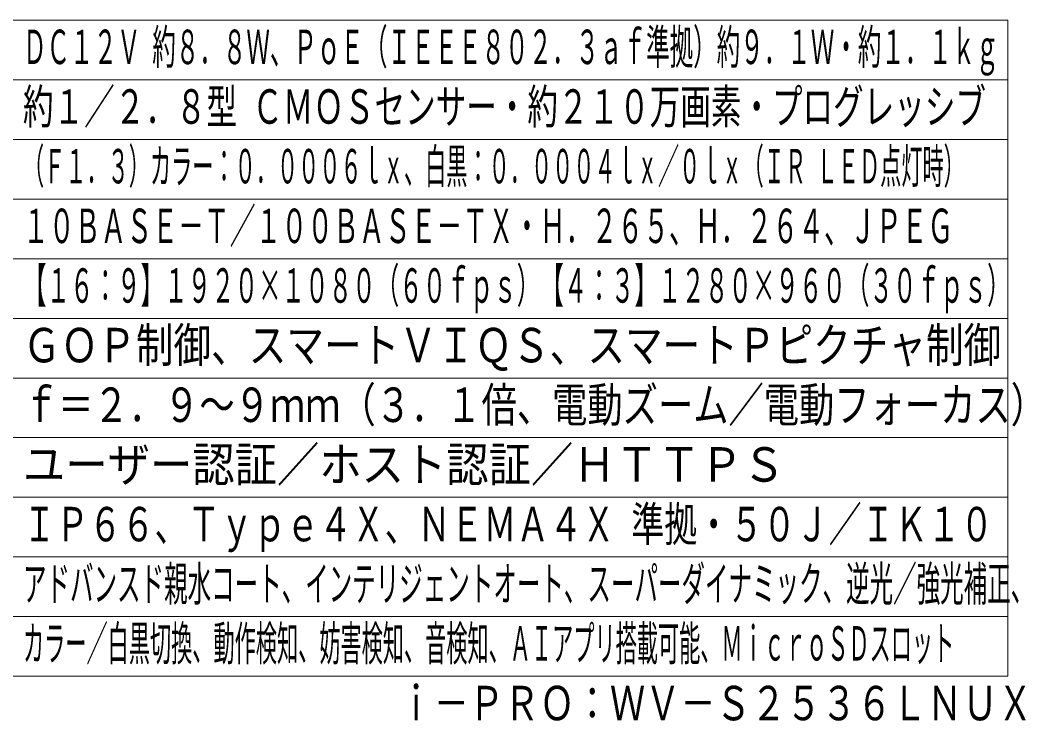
# Model space of a CAD drawing. Units: millimetres on the paper. Extents: x -62 to 64, y -58 to 59.
# Drawn here: x -20.2 to 64.1, y -58.3 to 0.4 of the extents above; entities that cross this region are included whole.
import ezdxf
from ezdxf.enums import TextEntityAlignment as Align

# ---------------------------------------------------------------- set-up
doc = ezdxf.new("R2010")
doc.units = ezdxf.units.MM
doc.layers.add('0-0_MOJI1', color=7, linetype='Continuous', lineweight=9)
doc.layers.add('0-1_WAKU', color=4, linetype='Continuous', lineweight=9)
doc.layers.add('0-5_相当品', color=4, linetype='Continuous')
doc.styles.add('ＭＳ ゴシック', font='')
doc.styles.get('ＭＳ ゴシック').set_extended_font_data('MS Gothic')

msp = doc.modelspace()

# ---------------------------------------------------------------- linework, layer by layer
at = {"layer": '0-1_WAKU', "color": 3}
for p, q in [((-62.442, 0.418), (62.558, 0.418)), ((62.558, -54.582), (62.558, 0.418)), ((-62.442, -54.582), (62.558, -54.582))]:
    msp.add_line(p, q, dxfattribs=at)
at = {"layer": '0-1_WAKU'}
for p, q in [((-62.442, -4.582), (62.558, -4.582)), ((-62.442, -9.582), (62.558, -9.582)), ((-62.442, -14.582), (62.558, -14.582)), ((-62.442, -19.582), (62.558, -19.582)), ((62.558, -24.582), (-62.442, -24.582)), ((-62.442, -29.582), (62.558, -29.582)), ((-62.442, -34.582), (62.558, -34.582)), ((-62.442, -39.582), (62.558, -39.582)), ((-62.442, -44.582), (62.558, -44.582)), ((-62.442, -49.582), (62.558, -49.582))]:
    msp.add_line(p, q, dxfattribs=at)

# ---------------------------------------------------------------- texts
at = {"layer": '0-0_MOJI1', "style": 'ＭＳ ゴシック'}
for s, height, width, p in [('ＤＣ１２Ｖ 約８．８Ｗ、ＰｏＥ（ＩＥＥＥ８０２．３ａｆ準拠）約９．１Ｗ・約１．１ｋｇ', 2.889, 0.5, (-19.942, -4.137)), ('約１／２．８型 ＣＭＯＳセンサー・約２１０万画素・プログレッシブ', 2.889, 0.65, (-19.942, -9.137)), ('（Ｆ１．３）カラー：０．０００６ｌｘ、白黒：０．０００４ｌｘ／０ｌｘ（ＩＲ ＬＥＤ点灯時）', 2.889, 0.45, (-19.942, -14.137)), ('１０ＢＡＳＥ－Ｔ／１００ＢＡＳＥ－ＴＸ・Ｈ．２６５、Ｈ．２６４、ＪＰＥＧ', 2.886, 0.55, (-19.942, -19.137)), ('【１６：９】１９２０×１０８０（６０ｆｐｓ）【４：３】１２８０×９６０（３０ｆｐｓ）', 2.889, 0.5, (-19.942, -24.137)), ('ＧＯＰ制御、スマートＶＩＱＳ、スマートＰピクチャ制御', 2.889, 0.8, (-19.942, -29.137)), ('ｆ＝２．９～９ｍｍ（３．１倍、電動ズーム／電動フォーカス）', 2.889, 0.75, (-19.942, -34.137)), ('ユーザー認証／ホスト認証／ＨＴＴＰＳ', 2.889, 0.9, (-19.942, -39.137)), ('ＩＰ６６、Ｔｙｐｅ４Ｘ、ＮＥＭＡ４Ｘ 準拠・５０Ｊ／ＩＫ１０', 2.886, 0.7, (-19.942, -44.137)), ('アドバンスド親水コート、インテリジェントオート、スーパーダイナミック、逆光／強光補正、', 2.889, 0.5, (-19.942, -49.137)), ('カラー／白黒切換、動作検知、妨害検知、音検知、ＡＩアプリ搭載可能、ＭｉｃｒｏＳＤスロット', 2.889, 0.45, (-19.942, -54.137))]:
    msp.add_text(s, height=height, dxfattribs=dict(at, width=width)).set_placement(p, align=Align.BOTTOM_LEFT)
at = {"layer": '0-5_相当品', "style": 'ＭＳ ゴシック', "width": 0.75}
msp.add_text('ｉ－ＰＲＯ：ＷＶ－Ｓ２５３６ＬＮＵＸ', height=2.886, dxfattribs=at).set_placement((11.518, -59.137), align=Align.BOTTOM_LEFT)

doc.saveas('drawing.dxf')
